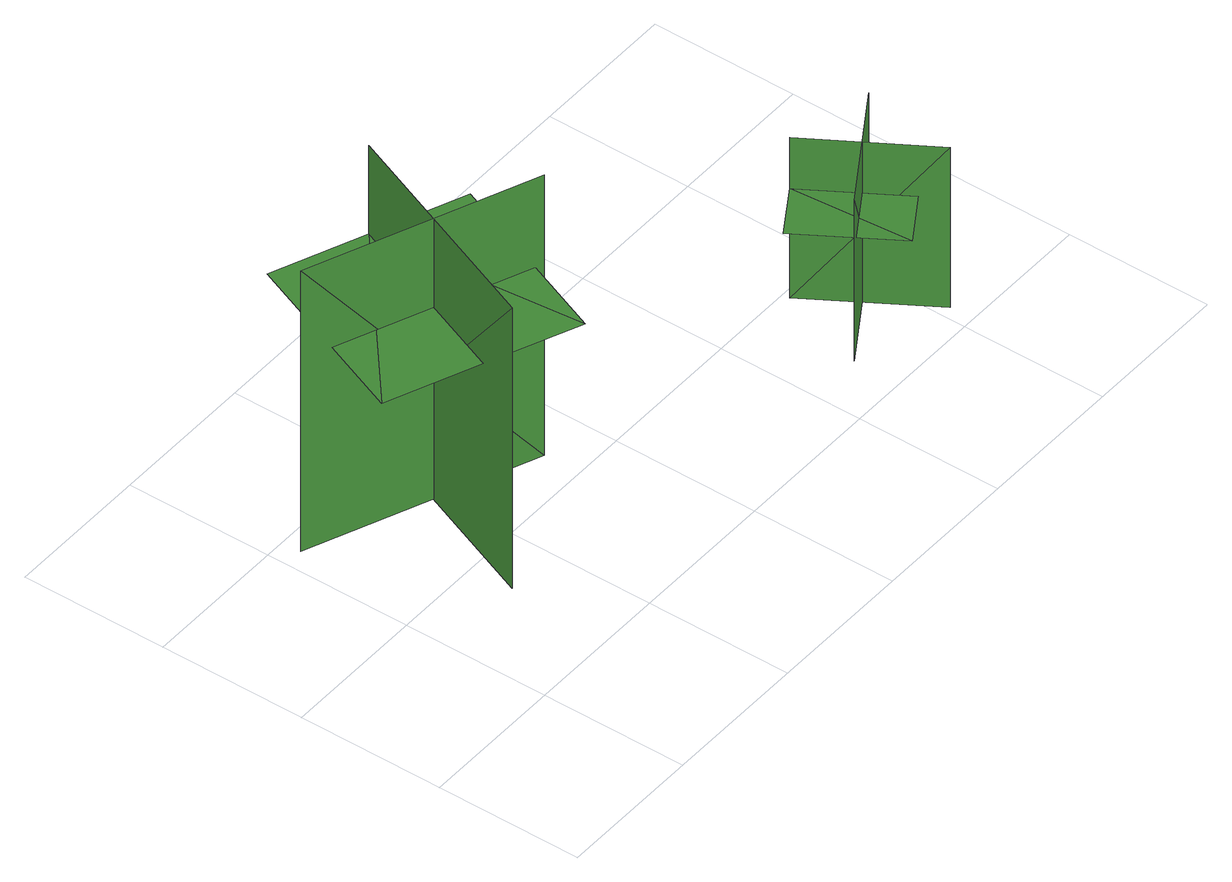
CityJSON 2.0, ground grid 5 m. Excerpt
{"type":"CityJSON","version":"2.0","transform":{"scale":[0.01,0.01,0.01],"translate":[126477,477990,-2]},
"CityObjects":{
"tree1":{"type":"SolitaryVegetationObject","geometry":[{"type":"MultiSurface","lod":"1","boundaries":[[[0,1,2]],[[0,2,3]],[[4,5,6]],[[4,6,7]],[[8,9,10]],[[8,10,11]],[[8,11,12]],[[8,12,13]]]}]},
"tree2":{"type":"SolitaryVegetationObject","geometry":[{"type":"MultiSurface","lod":"1","boundaries":[[[14,15,16]],[[14,16,17]],[[18,19,20]],[[18,20,21]],[[22,23,24]],[[22,24,25]],[[22,25,26]],[[22,26,27]]]}]}
},
"vertices":[
[778,591,112],[25,899,112],[25,899,1197],[778,591,1197],[574,1071,112],[574,1071,1197],[266,317,1197],[266,317,112],[574,1071,855],[260,1199,855],[13,598,855],[328,469,855],[642,340,855],[888,942,855],
[2086,411,59],[1692,164,59],[1692,164,679],[2086,411,679],[1795,476,59],[1795,476,679],[2042,82,679],[2042,82,59],[1795,476,483],[1630,373,483],[1828,58,483],[1992,161,483],[2157,264,483],[1959,579,483]
]}
